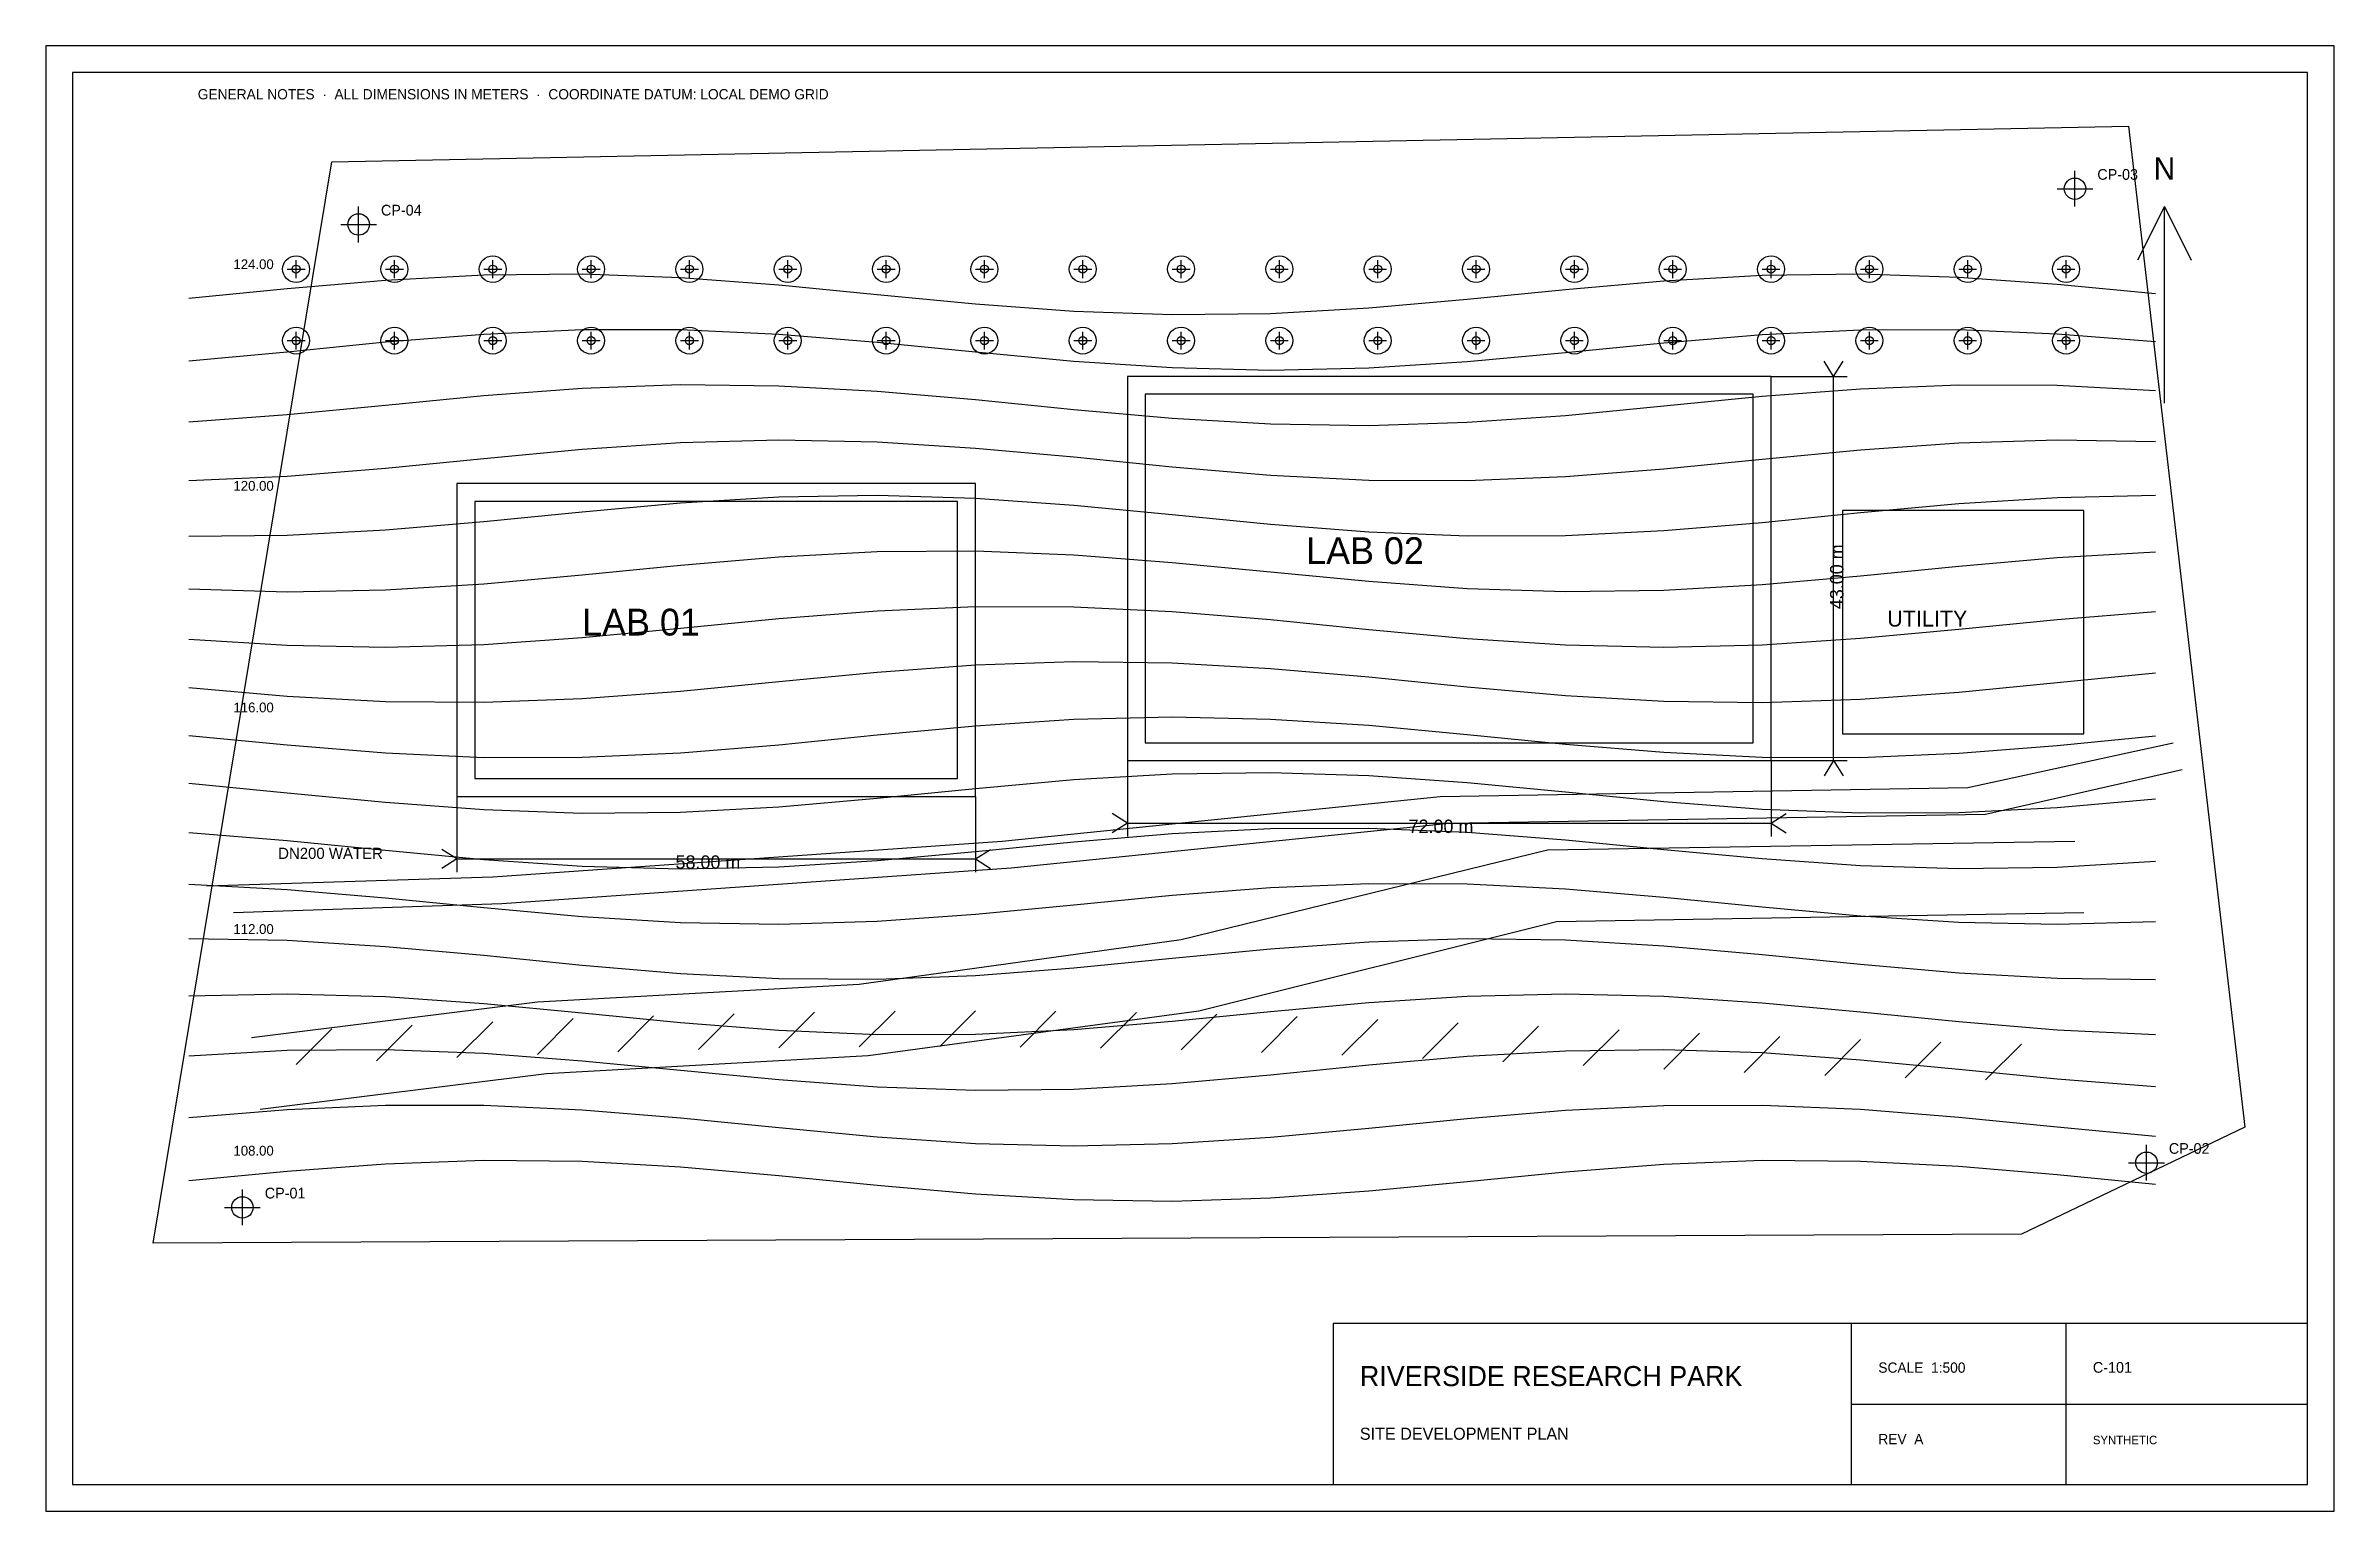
# Model space of a CAD drawing. Header units: metres. Extents: x -8 to 248, y -12 to 152.
import ezdxf

# ---------------------------------------------------------------- set-up
doc = ezdxf.new("R2010")
doc.units = ezdxf.units.M
for name, color, linetype in [('A-BUILD', 4, 'CONTINUOUS'), ('ANNO', 7, 'CONTINUOUS'), ('BOUNDARY', 1, 'CONTINUOUS'), ('C-ROAD', 7, 'CONTINUOUS'), ('C-TOPO', 8, 'CONTINUOUS'), ('C-UTIL', 5, 'CONTINUOUS'), ('DIMS', 2, 'CONTINUOUS'), ('FRAME', 7, 'CONTINUOUS'), ('L-PLANT', 3, 'CONTINUOUS'), ('TITLE', 7, 'CONTINUOUS')]:
    doc.layers.add(name, color=color, linetype=linetype)
doc.styles.get("Standard").update_dxf_attribs({"font": 'sans-serif'})

msp = doc.modelspace()

# ---------------------------------------------------------------- linework, layer by layer
at = {"layer": 'A-BUILD'}
for points in [[(113, 72), (185, 72), (185, 115), (113, 115)], [(115, 74), (183, 74), (183, 113), (115, 113)], [(38, 68), (96, 68), (96, 103), (38, 103)], [(40, 70), (94, 70), (94, 101), (40, 101)], [(193, 75), (220, 75), (220, 100), (193, 100)]]:
    msp.add_lwpolyline(points, close=True, dxfattribs=at)
at = {"layer": 'ANNO'}
for p, q in [((229, 134), (226, 128)), ((229, 112), (229, 134)), ((229, 134), (232, 128))]:
    msp.add_line(p, q, dxfattribs=at)
at = {"layer": 'BOUNDARY'}
for p, q in [((217, 136), (221, 136)), ((219, 134), (219, 138)), ((27, 130), (27, 134)), ((25, 132), (29, 132)), ((227, 25), (227, 29)), ((225, 27), (229, 27)), ((14, 20), (14, 24)), ((12, 22), (16, 22))]:
    msp.add_line(p, q, dxfattribs=at)
msp.add_lwpolyline([(4, 18), (24, 139), (225, 143), (238, 31), (213, 19)], close=True, dxfattribs=at)
for centre in [(219, 136), (27, 132), (227, 27), (14, 22)]:
    msp.add_circle(centre, 1.2, dxfattribs=at)
at = {"layer": 'C-ROAD'}
for p, q in [((65, 39.68), (69, 43.68)), ((74, 39.86), (78, 43.86)), ((83, 39.97), (87, 43.97)), ((92, 40), (96, 44)), ((101, 39.95), (105, 43.95)), ((110, 39.82), (114, 43.82)), ((119, 39.62), (123, 43.62)), ((20, 38), (24, 42)), ((29, 38.4), (33, 42.4)), ((38, 38.78), (42, 42.78)), ((47, 39.13), (51, 43.13)), ((56, 39.43), (60, 43.43)), ((128, 39.35), (132, 43.35)), ((137, 39.03), (141, 43.03)), ((146, 38.67), (150, 42.67)), ((155, 38.28), (159, 42.28)), ((164, 37.88), (168, 41.88)), ((173, 37.49), (177, 41.49)), ((182, 37.11), (186, 41.11)), ((191, 36.78), (195, 40.78)), ((200, 36.49), (204, 40.49)), ((209, 36.26), (213, 40.26))]:
    msp.add_line(p, q, dxfattribs=at)
for points in [[(15, 41), (47, 45), (83, 47), (119, 52), (160, 62), (219, 63)], [(16, 33), (48, 37), (84, 39), (121, 44), (161, 54), (220, 55)]]:
    msp.add_lwpolyline(points, dxfattribs=at)
at = {"layer": 'C-TOPO'}
for points in [[(8, 123.74), (19, 124.83), (30, 125.78), (41, 126.37), (52, 126.48), (63, 126.06), (74, 125.23), (85, 124.16), (96, 123.11), (107, 122.3), (118, 121.92), (129, 122.05), (140, 122.67), (151, 123.64), (162, 124.73), (173, 125.71), (184, 126.34), (195, 126.49), (206, 126.12), (217, 125.32), (228, 124.26)], [(8, 116.73), (19, 117.76), (30, 118.85), (41, 119.74), (52, 120.24), (63, 120.23), (74, 119.72), (85, 118.82), (96, 117.74), (107, 116.71), (118, 115.98), (129, 115.7), (140, 115.94), (151, 116.65), (162, 117.66), (173, 118.75), (184, 119.67), (195, 120.21), (206, 120.25), (217, 119.78), (228, 118.91)], [(8, 109.91), (19, 110.73), (30, 111.79), (41, 112.86), (52, 113.68), (63, 114.08), (74, 113.96), (85, 113.36), (96, 112.4), (107, 111.31), (118, 110.33), (129, 109.68), (140, 109.51), (151, 109.86), (162, 110.64), (173, 111.69), (184, 112.77), (195, 113.62), (206, 114.06), (217, 114), (228, 113.43)], [(8, 103.36), (19, 103.85), (30, 104.74), (41, 105.82), (52, 106.85), (63, 107.6), (74, 107.9), (85, 107.67), (96, 106.98), (107, 105.98), (118, 104.89), (129, 103.96), (140, 103.4), (151, 103.34), (162, 103.79), (173, 104.65), (184, 105.72), (195, 106.77), (206, 107.55), (217, 107.89), (228, 107.72)], [(8, 97.13), (19, 97.22), (30, 97.81), (41, 98.76), (52, 99.85), (63, 100.84), (74, 101.51), (85, 101.69), (96, 101.37), (107, 100.59), (118, 99.55), (129, 98.47), (140, 97.61), (151, 97.14), (162, 97.19), (173, 97.74), (184, 98.66), (195, 99.75), (206, 100.76), (217, 101.46), (228, 101.7)], [(8, 91.22), (19, 90.9), (30, 91.11), (41, 91.78), (52, 92.78), (63, 93.87), (74, 94.81), (85, 95.39), (96, 95.47), (107, 95.04), (118, 94.19), (129, 93.12), (140, 92.07), (151, 91.27), (162, 90.91), (173, 91.07), (184, 91.71), (195, 92.68), (206, 93.78), (217, 94.74), (228, 95.35)], [(8, 85.59), (19, 84.91), (30, 84.7), (41, 85.01), (52, 85.77), (63, 86.81), (74, 87.89), (85, 88.77), (96, 89.25), (107, 89.22), (118, 88.69), (129, 87.78), (140, 86.69), (151, 85.67), (162, 84.96), (173, 84.7), (184, 84.96), (195, 85.69), (206, 86.71), (217, 87.8), (228, 88.7)], [(8, 80.17), (19, 79.22), (30, 78.63), (41, 78.53), (52, 78.94), (63, 79.77), (74, 80.84), (85, 81.9), (96, 82.71), (107, 83.09), (118, 82.95), (129, 82.32), (140, 81.36), (151, 80.26), (162, 79.29), (173, 78.66), (184, 78.51), (195, 78.88), (206, 79.68), (217, 80.74), (228, 81.81)], [(8, 74.83), (19, 73.75), (30, 72.86), (41, 72.36), (52, 72.37), (63, 72.88), (74, 73.78), (85, 74.87), (96, 75.89), (107, 76.63), (118, 76.9), (129, 76.65), (140, 75.95), (151, 74.93), (162, 73.84), (173, 72.93), (184, 72.39), (195, 72.35), (206, 72.82), (217, 73.69), (228, 74.77)], [(8, 69.47), (19, 68.4), (30, 67.34), (41, 66.52), (52, 66.12), (63, 66.24), (74, 66.84), (85, 67.8), (96, 68.89), (107, 69.88), (118, 70.52), (129, 70.69), (140, 70.34), (151, 69.55), (162, 68.5), (173, 67.43), (184, 66.58), (195, 66.14), (206, 66.21), (217, 66.77), (228, 67.71)], [(8, 63.95), (19, 63.06), (30, 61.97), (41, 60.94), (52, 60.2), (63, 59.9), (74, 60.13), (85, 60.82), (96, 61.83), (107, 62.92), (118, 63.84), (129, 64.4), (140, 64.46), (151, 64.01), (162, 63.15), (173, 62.07), (184, 61.03), (195, 60.25), (206, 59.91), (217, 60.09), (228, 60.74)], [(8, 58.18), (19, 57.59), (30, 56.64), (41, 55.55), (52, 54.56), (63, 53.89), (74, 53.71), (85, 54.04), (96, 54.81), (107, 55.85), (118, 56.93), (129, 57.8), (140, 58.26), (151, 58.21), (162, 57.66), (173, 56.73), (184, 55.64), (195, 54.64), (206, 53.93), (217, 53.7), (228, 53.99)], [(8, 52.1), (19, 51.89), (30, 51.21), (41, 50.22), (52, 49.12), (63, 48.19), (74, 47.61), (85, 47.53), (96, 47.97), (107, 48.81), (118, 49.88), (129, 50.94), (140, 51.73), (151, 52.09), (162, 51.93), (173, 51.29), (184, 50.31), (195, 49.22), (206, 48.26), (217, 47.64), (228, 47.52)], [(8, 45.69), (19, 45.9), (30, 45.59), (41, 44.82), (52, 43.79), (63, 42.71), (74, 41.83), (85, 41.35), (96, 41.38), (107, 41.91), (118, 42.83), (129, 43.91), (140, 44.93), (151, 45.65), (162, 45.9), (173, 45.63), (184, 44.91), (195, 43.89), (206, 42.8), (217, 41.89), (228, 41.37)], [(8, 38.98), (19, 39.58), (30, 39.67), (41, 39.26), (52, 38.42), (63, 37.36), (74, 36.3), (85, 35.49), (96, 35.11), (107, 35.25), (118, 35.88), (129, 36.85), (140, 37.94), (151, 38.91), (162, 39.54), (173, 39.69), (184, 39.32), (195, 38.51), (206, 37.46), (217, 36.39), (228, 35.55)], [(8, 32.05), (19, 32.94), (30, 33.44), (41, 33.43), (52, 32.92), (63, 32.01), (74, 30.93), (85, 29.9), (96, 29.17), (107, 28.9), (118, 29.15), (129, 29.86), (140, 30.87), (151, 31.96), (162, 32.88), (173, 33.41), (184, 33.45), (195, 32.98), (206, 32.11), (217, 31.03), (228, 29.99)], [(8, 25), (19, 26.06), (30, 26.88), (41, 27.28), (52, 27.16), (63, 26.55), (74, 25.59), (85, 24.5), (96, 23.52), (107, 22.87), (118, 22.71), (129, 23.06), (140, 23.85), (151, 24.9), (162, 25.97), (173, 26.83), (184, 27.27), (195, 27.19), (206, 26.63), (217, 25.69), (228, 24.6)]]:
    msp.add_lwpolyline(points, dxfattribs=at)
at = {"layer": 'C-UTIL'}
for points in [[(10, 58), (42, 59), (99, 63), (148, 68), (207, 69), (230, 74)], [(13, 55), (43, 56), (100, 60), (149, 65), (209, 66), (231, 71)]]:
    msp.add_lwpolyline(points, dxfattribs=at)
at = {"layer": 'DIMS'}
for p, q in [((192, 115), (190.93, 116.69)), ((192, 115), (193.07, 116.69)), ((185, 115), (193.5, 115)), ((192, 72), (192, 115)), ((113, 72), (113, 63.5)), ((185, 72), (185, 63.5)), ((185, 72), (193.5, 72)), ((192, 72), (190.93, 70.31)), ((192, 72), (193.07, 70.31)), ((38, 68), (38, 59.5)), ((96, 68), (96, 59.5)), ((113, 65), (111.31, 66.07)), ((113, 65), (111.31, 63.93)), ((113, 65), (185, 65)), ((185, 65), (186.69, 66.07)), ((185, 65), (186.69, 63.93)), ((38, 61), (36.31, 62.07)), ((96, 61), (97.69, 62.07)), ((38, 61), (36.31, 59.93)), ((38, 61), (96, 61)), ((96, 61), (97.69, 59.93))]:
    msp.add_line(p, q, dxfattribs=at)
at = {"layer": 'FRAME'}
for p, q in [((194, -9), (194, 9)), ((218, -9), (218, 9)), ((194, 0), (245, 0))]:
    msp.add_line(p, q, dxfattribs=at)
for points in [[(-8, -12), (248, -12), (248, 152), (-8, 152)], [(-5, -9), (245, -9), (245, 149), (-5, 149)], [(136, -9), (245, -9), (245, 9), (136, 9)]]:
    msp.add_lwpolyline(points, close=True, dxfattribs=at)
at = {"layer": 'L-PLANT'}
for p, q in [((20, 126), (20, 128)), ((31, 126), (31, 128)), ((42, 126), (42, 128)), ((53, 126), (53, 128)), ((64, 126), (64, 128)), ((75, 126), (75, 128)), ((86, 126), (86, 128)), ((97, 126), (97, 128)), ((108, 126), (108, 128)), ((119, 126), (119, 128)), ((130, 126), (130, 128)), ((141, 126), (141, 128)), ((152, 126), (152, 128)), ((163, 126), (163, 128)), ((174, 126), (174, 128)), ((185, 126), (185, 128)), ((196, 126), (196, 128)), ((207, 126), (207, 128)), ((218, 126), (218, 128)), ((19, 127), (21, 127)), ((30, 127), (32, 127)), ((41, 127), (43, 127)), ((52, 127), (54, 127)), ((63, 127), (65, 127)), ((74, 127), (76, 127)), ((85, 127), (87, 127)), ((96, 127), (98, 127)), ((107, 127), (109, 127)), ((118, 127), (120, 127)), ((129, 127), (131, 127)), ((140, 127), (142, 127)), ((151, 127), (153, 127)), ((162, 127), (164, 127)), ((173, 127), (175, 127)), ((184, 127), (186, 127)), ((195, 127), (197, 127)), ((206, 127), (208, 127)), ((217, 127), (219, 127)), ((19, 119), (21, 119)), ((20, 118), (20, 120)), ((30, 119), (32, 119)), ((31, 118), (31, 120)), ((41, 119), (43, 119)), ((42, 118), (42, 120)), ((52, 119), (54, 119)), ((53, 118), (53, 120)), ((63, 119), (65, 119)), ((64, 118), (64, 120)), ((74, 119), (76, 119)), ((75, 118), (75, 120)), ((85, 119), (87, 119)), ((86, 118), (86, 120)), ((96, 119), (98, 119)), ((97, 118), (97, 120)), ((107, 119), (109, 119)), ((108, 118), (108, 120)), ((118, 119), (120, 119)), ((119, 118), (119, 120)), ((129, 119), (131, 119)), ((130, 118), (130, 120)), ((140, 119), (142, 119)), ((141, 118), (141, 120)), ((151, 119), (153, 119)), ((152, 118), (152, 120)), ((162, 119), (164, 119)), ((163, 118), (163, 120)), ((173, 119), (175, 119)), ((174, 118), (174, 120)), ((184, 119), (186, 119)), ((185, 118), (185, 120)), ((195, 119), (197, 119)), ((196, 118), (196, 120)), ((206, 119), (208, 119)), ((207, 118), (207, 120)), ((217, 119), (219, 119)), ((218, 118), (218, 120))]:
    msp.add_line(p, q, dxfattribs=at)
for centre, radius in [((20, 127), 1.5), ((31, 127), 1.5), ((42, 127), 1.5), ((53, 127), 1.5), ((64, 127), 1.5), ((75, 127), 1.5), ((86, 127), 1.5), ((97, 127), 1.5), ((108, 127), 1.5), ((119, 127), 1.5), ((130, 127), 1.5), ((141, 127), 1.5), ((152, 127), 1.5), ((163, 127), 1.5), ((174, 127), 1.5), ((185, 127), 1.5), ((196, 127), 1.5), ((207, 127), 1.5), ((218, 127), 1.5), ((20, 127), 0.45), ((31, 127), 0.45), ((42, 127), 0.45), ((53, 127), 0.45), ((64, 127), 0.45), ((75, 127), 0.45), ((86, 127), 0.45), ((97, 127), 0.45), ((108, 127), 0.45), ((119, 127), 0.45), ((130, 127), 0.45), ((141, 127), 0.45), ((152, 127), 0.45), ((163, 127), 0.45), ((174, 127), 0.45), ((185, 127), 0.45), ((196, 127), 0.45), ((207, 127), 0.45), ((218, 127), 0.45), ((20, 119), 1.5), ((31, 119), 1.5), ((42, 119), 1.5), ((53, 119), 1.5), ((64, 119), 1.5), ((75, 119), 1.5), ((86, 119), 1.5), ((97, 119), 1.5), ((108, 119), 1.5), ((119, 119), 1.5), ((130, 119), 1.5), ((141, 119), 1.5), ((152, 119), 1.5), ((163, 119), 1.5), ((174, 119), 1.5), ((185, 119), 1.5), ((196, 119), 1.5), ((207, 119), 1.5), ((218, 119), 1.5), ((20, 119), 0.45), ((31, 119), 0.45), ((42, 119), 0.45), ((53, 119), 0.45), ((64, 119), 0.45), ((75, 119), 0.45), ((86, 119), 0.45), ((97, 119), 0.45), ((108, 119), 0.45), ((119, 119), 0.45), ((130, 119), 0.45), ((141, 119), 0.45), ((152, 119), 0.45), ((163, 119), 0.45), ((174, 119), 0.45), ((185, 119), 0.45), ((196, 119), 0.45), ((207, 119), 0.45), ((218, 119), 0.45)]:
    msp.add_circle(centre, radius, dxfattribs=at)

# ---------------------------------------------------------------- texts
at = {"layer": 'ANNO'}
for s, height, p in [('N', 2.5, (227.8, 137)), ('CP-03', 1.2, (221.5, 137)), ('CP-04', 1.2, (29.5, 133)), ('LAB 02', 3, (133, 94)), ('LAB 01', 3, (52, 86)), ('UTILITY', 1.8, (198, 87)), ('CP-02', 1.2, (229.5, 28)), ('CP-01', 1.2, (16.5, 23))]:
    msp.add_text(s, height=height, dxfattribs=at).set_placement(p)
at = {"layer": 'C-TOPO'}
for s, p in [('124.00', (13, 127)), ('120.00', (13, 102.2)), ('116.00', (13, 77.4)), ('112.00', (13, 52.6)), ('108.00', (13, 27.8))]:
    msp.add_text(s, height=1.1, dxfattribs=at).set_placement(p)
at = {"layer": 'C-UTIL'}
msp.add_text('DN200 WATER', height=1.25, dxfattribs=at).set_placement((18, 61))
at = {"layer": 'DIMS'}
msp.add_text('43.00 m', height=1.5, rotation=90, dxfattribs=at).set_placement((193.1, 88.95))
for s, p in [('72.00 m', (144.45, 63.9)), ('58.00 m', (62.45, 59.9))]:
    msp.add_text(s, height=1.5, dxfattribs=at).set_placement(p)
at = {"layer": 'TITLE'}
for s, height, p in [('GENERAL NOTES  ·  ALL DIMENSIONS IN METERS  ·  COORDINATE DATUM: LOCAL DEMO GRID', 1.15, (9, 146)), ('RIVERSIDE RESEARCH PARK', 2.25, (139, 2)), ('SCALE  1:500', 1.15, (197, 3.5)), ('C-101', 1.2, (221, 3.5)), ('SITE DEVELOPMENT PLAN', 1.35, (139, -4)), ('REV  A', 1.15, (197, -4.5)), ('SYNTHETIC', 0.95, (221, -4.5))]:
    msp.add_text(s, height=height, dxfattribs=at).set_placement(p)

doc.saveas('drawing.dxf')
